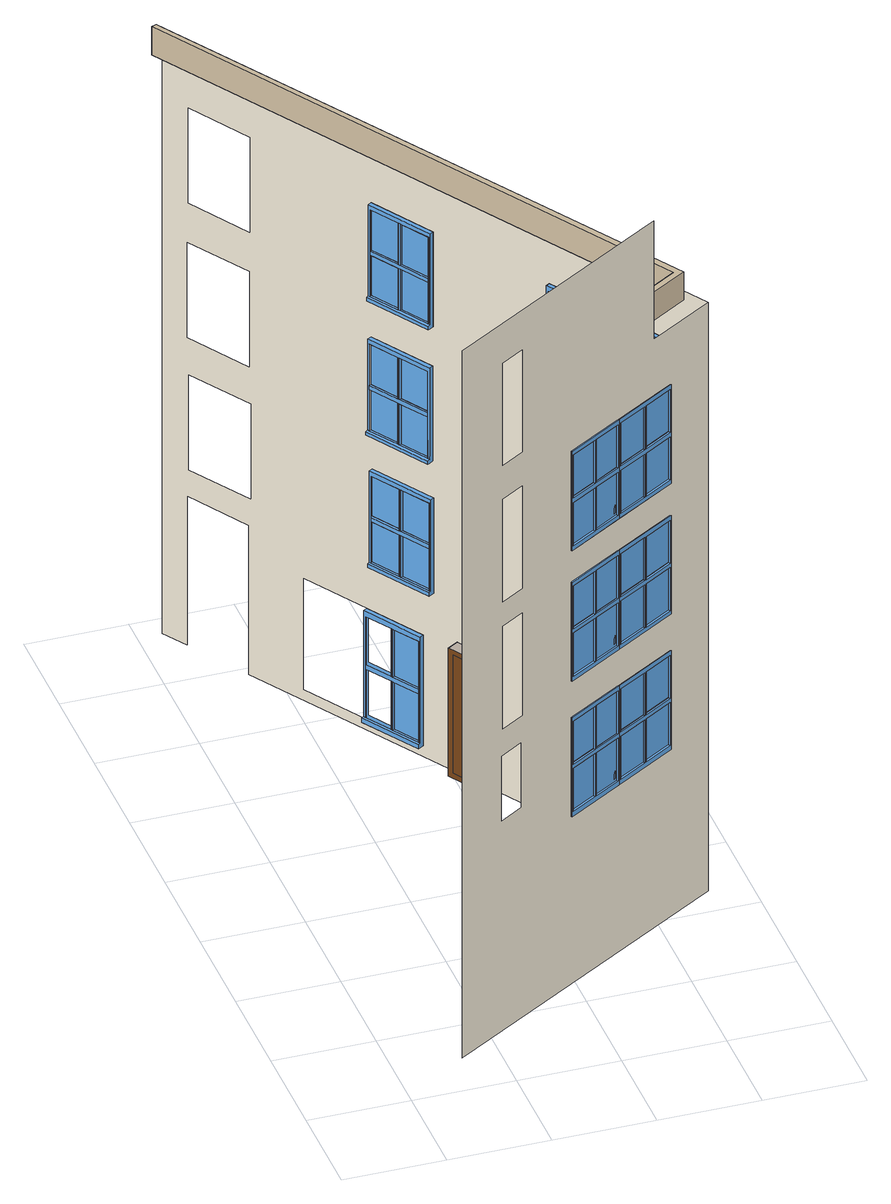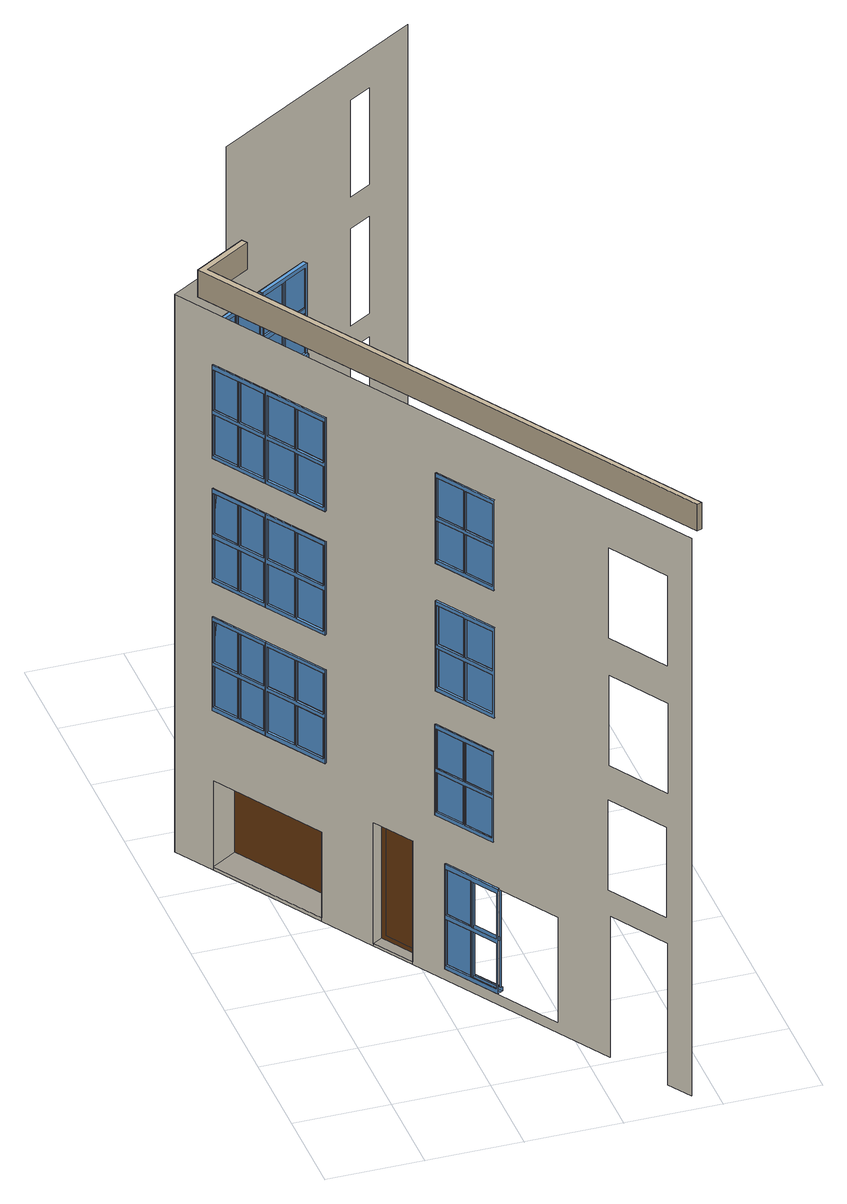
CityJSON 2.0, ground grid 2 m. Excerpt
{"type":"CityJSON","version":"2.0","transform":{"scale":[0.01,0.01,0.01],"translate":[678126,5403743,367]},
"CityObjects":{
"building1":{"type":"Building","attributes":{"measuredHeight":15.46},"children":["building1-1"],"geometry":[{"type":"MultiSurface","lod":"3","boundaries":[[[0,1,2,3,4,5,6]],[[7,8,9,10,11,12,13]],[[14,15,16,17,18,19,20]],[[21,22,23,24]],[[25,26,27,28]],[[27,22,21,28]],[[29,30,31,32]],[[33,34,35,36]],[[35,30,29,36]],[[37,38,39,40]],[[41,42,43,44]],[[43,38,37,44]],[[45,23,22,46]],[[47,27,26,48]],[[49,31,30,50]],[[51,35,34,52]],[[53,39,38,54]],[[55,43,42,56]],[[57,58,26,25]],[[59,60,22,21]],[[28,27,61,62]],[[24,23,63,64]],[[65,66,34,33]],[[67,68,30,29]],[[36,35,69,70]],[[32,31,71,72]],[[73,74,42,41]],[[75,76,38,37]],[[44,43,77,78]],[[40,39,79,80]],[[27,22,60,61]],[[26,27,61,58]],[[22,23,63,60]],[[35,30,68,69]],[[34,35,69,66]],[[30,31,71,68]],[[43,38,76,77]],[[42,43,77,74]],[[38,39,79,76]],[[48,26,58,81]],[[46,22,60,82]],[[52,34,66,83]],[[50,30,68,84]],[[56,42,74,85]],[[54,38,76,86]],[[87,63,23,45]],[[88,61,27,47]],[[89,71,31,49]],[[90,69,35,51]],[[91,79,39,53]],[[92,77,43,55]],[[93,94,2,3]],[[95,96,9,10]],[[97,98,16,17]],[[64,63,60,59]],[[62,61,58,57]],[[72,71,68,67]],[[70,69,66,65]],[[80,79,76,75]],[[78,77,74,73]],[[99,93,3,4]],[[100,95,10,11]],[[101,97,17,18]],[[94,102,103,104,64,24,1,2]],[[96,105,106,107,72,32,8,9]],[[98,108,109,110,80,40,15,16]],[[111,112,62,57]],[[113,114,70,65]],[[115,116,78,73]],[[64,59,117,104]],[[72,67,118,107]],[[80,75,119,110]],[[21,28,62,112,120,121,117,59]],[[29,36,70,114,122,123,118,67]],[[37,44,78,116,124,125,119,75]],[[126,102,103,121,120,127,111,57,25,28,21,24,1,0]],[[128,105,106,123,122,129,113,65,33,36,29,32,8,7]],[[130,108,109,125,124,131,115,73,41,44,37,40,15,14]],[[81,58,61,88]],[[82,60,63,87]],[[83,66,69,90]],[[84,68,71,89]],[[85,74,77,92]],[[86,76,79,91]],[[132,60,59,117]],[[133,58,57,111]],[[134,68,67,118]],[[135,66,65,113]],[[136,76,75,119]],[[137,74,73,115]],[[63,138,104,64]],[[61,139,112,62]],[[71,140,107,72]],[[69,141,114,70]],[[79,142,110,80]],[[77,143,116,78]],[[4,99,144,5]],[[11,100,145,12]],[[18,101,146,19]],[[126,0,6,147]],[[128,7,13,148]],[[130,14,20,149]],[[61,60,132,139]],[[138,132,60,63]],[[133,58,61,139]],[[69,68,134,141]],[[140,134,68,71]],[[135,66,69,141]],[[77,76,136,143]],[[142,136,76,79]],[[137,74,77,143]],[[144,147,6,5],[150,151,152,153],[154,155,156,157],[45,46,82,87],[81,88,47,48]],[[145,148,13,12],[158,159,160,161],[162,163,164,165],[49,50,84,89],[83,90,51,52]],[[146,149,20,19],[166,167,168,169],[170,171,172,173],[53,54,86,91],[85,92,55,56]],[[117,132,138,104]],[[111,133,139,112]],[[118,134,140,107]],[[113,135,141,114]],[[119,136,142,110]],[[115,137,143,116]],[[154,138,132,155]],[[152,139,133,153]],[[162,140,134,163]],[[160,141,135,161]],[[170,142,136,171]],[[168,143,137,169]],[[104,138,174,103]],[[112,139,175,120]],[[107,140,176,106]],[[114,141,177,122]],[[110,142,178,109]],[[116,143,179,124]],[[127,180,133,111]],[[121,181,132,117]],[[129,182,135,113]],[[123,183,134,118]],[[131,184,137,115]],[[125,185,136,119]],[[175,180,133,139]],[[181,175,139,132]],[[174,181,132,138]],[[177,182,135,141]],[[183,177,141,134]],[[176,183,134,140]],[[179,184,137,143]],[[185,179,143,136]],[[178,185,136,142]],[[151,175,139,152]],[[157,174,138,154]],[[159,177,141,160]],[[165,176,140,162]],[[167,179,143,168]],[[173,178,142,170]],[[153,133,180,150]],[[155,132,181,156]],[[161,135,182,158]],[[163,134,183,164]],[[169,137,184,166]],[[171,136,185,172]],[[186,187,188,189,190,191],[192,193,194,195],[196,197,198,199],[200,201,202,203],[204,205,206,207],[208,19,20,209],[6,210,211,5],[212,213,12,13]],[[120,175,180,127]],[[103,174,181,121]],[[181,175,120,121]],[[122,177,182,129]],[[106,176,183,123]],[[183,177,122,123]],[[124,179,184,131]],[[109,178,185,125]],[[185,179,124,125]],[[156,181,174,157]],[[150,180,175,151]],[[164,183,176,165]],[[158,182,177,159]],[[172,185,178,173]],[[166,184,179,167]],[[102,94,93,99]],[[105,96,95,100]],[[108,98,97,101]],[[102,99,144,147,126]],[[105,100,145,148,128]],[[108,101,146,149,130]],[[214,215,216,217]],[[218,219,220,221]],[[222,223,224,225]],[[226,227,228,229]],[[230,231,232,233]],[[234,235,236,237]],[[220,215,214,221]],[[228,223,222,229]],[[236,231,230,237]],[[238,216,215,239]],[[240,220,219,241]],[[242,224,223,243]],[[244,228,227,245]],[[246,232,231,247]],[[248,236,235,249]],[[221,220,250,251]],[[217,216,252,253]],[[229,228,254,255]],[[225,224,256,257]],[[237,236,258,259]],[[233,232,260,261]],[[262,263,219,218]],[[264,265,215,214]],[[266,267,227,226]],[[268,269,223,222]],[[270,271,235,234]],[[272,273,231,230]],[[220,215,265,250]],[[219,220,250,263]],[[215,216,252,265]],[[228,223,269,254]],[[227,228,254,267]],[[223,224,256,269]],[[236,231,273,258]],[[235,236,258,271]],[[231,232,260,273]],[[239,215,265,274]],[[275,250,220,240]],[[276,252,216,238]],[[241,219,263,277]],[[243,223,269,278]],[[279,254,228,244]],[[280,256,224,242]],[[245,227,267,281]],[[247,231,273,282]],[[283,258,236,248]],[[284,260,232,246]],[[249,235,271,285]],[[286,287,288,289]],[[290,291,292,293]],[[294,295,296,297]],[[298,299,300,301]],[[302,303,304,305]],[[306,307,308,309]],[[310,311,312,313]],[[314,315,316,317]],[[318,319,320,321]],[[322,286,289,323]],[[324,325,326,327]],[[328,329,330,331]],[[332,333,334,335]],[[336,337,338,339]],[[287,340,341,342,343,344,345,288]],[[299,292,291,300]],[[292,303,304,291]],[[296,299,300,295]],[[315,308,307,316]],[[308,319,320,307]],[[312,315,316,311]],[[346,347,348,349]],[[350,351,352,353]],[[333,326,325,334]],[[326,337,338,325]],[[330,333,334,329]],[[343,354,355,342]],[[356,357,358,359]],[[360,340,341,361,362,363,356,359,364,365,366,344,345,367]],[[366,365,358,357,362,361,355,354]],[[368,369,370,371]],[[372,304,303,373]],[[374,292,291,375]],[[376,300,299,377]],[[378,296,295,379]],[[380,320,319,381]],[[382,308,307,383]],[[384,316,315,385]],[[386,312,311,387]],[[355,388,389,342]],[[356,390,391,357]],[[392,346,349,393]],[[394,350,353,395]],[[388,396,354,355]],[[397,389,342,343]],[[390,398,359,356]],[[399,391,357,358]],[[400,338,337,401]],[[402,326,325,403]],[[404,334,333,405]],[[406,330,329,407]],[[343,397,396,354]],[[358,399,398,359]],[[408,368,371,409]],[[347,410,297,294,411,412,413,348]],[[351,414,313,310,415,416,417,352]],[[369,418,331,328,419,420,421,370]],[[422,410,297,298,293,302,305,423,424,425,426,412,413,427]],[[305,290,428,423]],[[426,425,428,290,293,298,301,429]],[[411,429,301,294]],[[399,396,388,391]],[[390,398,399,391]],[[389,388,396,397]],[[360,367,430,431]],[[323,322,432,433]],[[321,306,434,435]],[[415,436,317,310]],[[437,438,434,306,309,314,317,436]],[[439,414,313,314,309,318,321,435,440,438,437,416,417,441]],[[339,324,442,443]],[[444,445,442,324,327,332,335,446]],[[419,446,335,328]],[[447,418,331,332,327,336,339,443,448,445,444,420,421,449]],[[301,300,295,294]],[[305,304,291,290]],[[450,389,388,451]],[[452,391,390,453]],[[317,316,311,310]],[[321,320,307,306]],[[454,295,294,411]],[[300,455,429,301]],[[304,456,423,305]],[[457,291,290,428]],[[335,334,329,328]],[[339,338,325,324]],[[458,311,310,415]],[[316,459,436,317]],[[320,460,435,321]],[[461,307,306,434]],[[411,454,455,429]],[[428,457,456,423]],[[462,398,399,463]],[[464,396,397,465]],[[334,466,446,335]],[[338,467,443,339]],[[468,329,328,419]],[[469,325,324,442]],[[415,458,459,436]],[[434,461,460,435]],[[419,468,466,446]],[[442,469,467,443]],[[393,392,470,471]],[[422,427,472,473]],[[457,455,300,291]],[[295,300,455,454]],[[304,456,457,291]],[[432,431,430,433],[474,475,452,453],[450,451,476,477],[478,479,464,465],[462,463,480,481]],[[461,459,316,307]],[[311,316,459,458]],[[320,460,461,307]],[[395,394,482,483]],[[439,441,484,485]],[[469,466,334,325]],[[329,334,466,468]],[[338,467,469,325]],[[409,408,486,487]],[[447,449,488,489]],[[375,291,304,372]],[[379,295,300,376]],[[383,307,320,380]],[[387,311,316,384]],[[359,398,490,364]],[[354,396,491,366]],[[365,492,399,358]],[[344,493,397,343]],[[403,325,338,400]],[[407,329,334,404]],[[494,455,454,495]],[[496,456,457,497]],[[498,459,458,499]],[[500,460,461,501]],[[502,466,468,503]],[[504,467,469,505]],[[492,491,396,399]],[[490,492,399,398]],[[491,493,397,396]],[[470,473,472,471],[373,374,375,372],[379,376,377,378],[506,507,494,495],[496,497,508,509]],[[482,485,484,483],[381,382,383,380],[387,384,385,386],[510,511,498,499],[500,501,512,513]],[[486,489,488,487],[401,402,403,400],[407,404,405,406],[514,515,502,503],[504,505,516,517]],[[465,397,493,478]],[[481,490,398,462]],[[463,399,492,480]],[[479,491,396,464]],[[423,456,518,424]],[[425,519,457,428]],[[429,455,520,426]],[[412,521,454,411]],[[435,460,522,440]],[[438,523,461,434]],[[436,459,524,437]],[[416,525,458,415]],[[443,467,526,448]],[[445,527,469,442]],[[446,466,528,444]],[[420,529,468,419]],[[519,520,455,457]],[[518,519,457,456]],[[520,521,454,455]],[[523,524,459,461]],[[522,523,461,460]],[[524,525,458,459]],[[527,528,466,469]],[[526,527,469,467]],[[528,529,468,466]],[[367,345,288,289,323,433,430]],[[366,491,493,344]],[[364,490,492,365]],[[492,491,366,365]],[[509,518,456,496]],[[507,520,455,494]],[[495,454,521,506]],[[497,457,519,508]],[[513,522,460,500]],[[511,524,459,498]],[[499,458,525,510]],[[501,461,523,512]],[[517,526,467,504]],[[515,528,466,502]],[[503,468,529,514]],[[505,469,527,516]],[[478,493,491,479]],[[480,492,490,481]],[[251,250,263,262]],[[253,252,265,264]],[[255,254,267,266]],[[257,256,269,268]],[[259,258,271,270]],[[261,260,273,272]],[[427,413,348,349,393,471,472]],[[426,520,521,412]],[[424,518,519,425]],[[519,520,426,425]],[[530,531,94,93]],[[532,533,96,95]],[[534,535,98,97]],[[437,524,525,416]],[[440,522,523,438]],[[523,524,437,438]],[[441,417,352,353,395,483,484]],[[536,530,93,99]],[[537,532,95,100]],[[538,534,97,101]],[[444,528,529,420]],[[448,526,527,445]],[[527,528,444,445]],[[449,421,370,371,409,487,488]],[[531,539,540,541,253,217,102,94]],[[533,542,543,544,257,225,105,96]],[[535,545,546,547,261,233,108,98]],[[274,265,252,276]],[[277,263,250,275]],[[278,269,256,280]],[[281,267,254,279]],[[282,273,260,284]],[[285,271,258,283]],[[548,539,540,549,550,551,552,262,218,221,214,217,102,126]],[[553,542,543,554,555,556,557,266,226,229,222,225,105,128]],[[558,545,546,559,560,561,562,270,234,237,230,233,108,130]],[[214,221,251,563,550,549,564,264]],[[222,229,255,565,555,554,566,268]],[[230,237,259,567,560,559,568,272]],[[552,563,251,262]],[[557,565,255,266]],[[562,567,259,270]],[[253,264,564,541]],[[257,268,566,544]],[[261,272,568,547]],[[569,263,262,552]],[[570,265,264,564]],[[252,571,541,253]],[[250,572,563,251]],[[573,267,266,557]],[[574,269,268,566]],[[256,575,544,257]],[[254,576,565,255]],[[577,271,270,562]],[[578,273,272,568]],[[260,579,547,261]],[[258,580,567,259]],[[99,536,211,144]],[[548,126,147,210]],[[100,537,213,145]],[[553,128,148,212]],[[101,538,208,146]],[[558,130,149,209]],[[571,570,265,252]],[[250,265,570,572]],[[569,263,250,572]],[[575,574,269,256]],[[254,269,574,576]],[[573,267,254,576]],[[579,578,273,260]],[[258,273,578,580]],[[577,271,258,580]],[[211,210,147,144],[581,582,583,584],[585,586,587,588],[238,239,274,276],[277,275,240,241]],[[213,212,148,145],[589,590,591,592],[593,594,595,596],[242,243,278,280],[281,279,244,245]],[[208,209,149,146],[597,598,599,600],[601,602,603,604],[246,247,282,284],[285,283,248,249]],[[564,570,571,541]],[[552,569,572,563]],[[566,574,575,544]],[[557,573,576,565]],[[568,578,579,547]],[[562,577,580,567]],[[508,519,518,509]],[[506,521,520,507]],[[512,523,522,513]],[[510,525,524,511]],[[585,571,570,586]],[[583,572,569,584]],[[593,575,574,594]],[[591,576,573,592]],[[601,579,578,602]],[[599,580,577,600]],[[516,527,526,517]],[[514,529,528,515]],[[605,606,607,608]],[[609,610,605,608],[611,612,613,614]],[[612,611,614,613]],[[615,616,617,618,607,606,619,620,621,622,623,624,625,188,187,626,627,628,629,630],[631,632,633,634],[635,636,637,638],[639,640,641,642],[484,485,482,483],[470,471,472,473],[489,486,487,488],[430,643,644,433],[645,646,647,648],[649,650,651,652],[653,654,655,656]],[[607,618,609,608]],[[605,610,617,606]],[[619,606,617,616]],[[618,617,610,609]],[[563,572,657,550]],[[541,571,658,540]],[[551,659,569,552]],[[549,660,570,564]],[[565,576,661,555]],[[544,575,662,543]],[[556,663,573,557]],[[554,664,574,566]],[[567,580,665,560]],[[547,579,666,546]],[[561,667,577,562]],[[559,668,578,568]],[[660,657,572,570]],[[657,659,569,572]],[[658,660,570,571]],[[664,661,576,574]],[[661,663,573,576]],[[662,664,574,575]],[[668,665,580,578]],[[665,667,577,580]],[[666,668,578,579]],[[584,569,659,581]],[[586,570,660,587]],[[592,573,663,589]],[[594,574,664,595]],[[600,577,667,597]],[[602,578,668,603]],[[582,657,572,583]],[[588,658,571,585]],[[590,661,576,591]],[[596,662,575,593]],[[598,665,580,599]],[[604,666,579,601]],[[669,630,629,670]],[[671,672,669,670]],[[673,674,675,676]],[[677,678,679,680]],[[681,682,683,684]],[[660,657,550,549]],[[540,658,660,549]],[[550,657,659,551]],[[664,661,555,554]],[[543,662,664,554]],[[555,661,663,556]],[[668,665,560,559]],[[546,666,668,559]],[[560,665,667,561]],[[587,660,658,588]],[[581,659,657,582]],[[595,664,662,596]],[[589,663,661,590]],[[603,668,666,604]],[[597,667,665,598]],[[539,536,530,531]],[[542,537,532,533]],[[545,538,534,535]],[[685,686,687,688]],[[689,690,685,688]],[[687,686,691,692]],[[693,694,695,696]],[[697,698,693,696]],[[695,694,699,700]],[[701,702,703,704]],[[705,706,701,704]],[[703,702,707,708]],[[674,673,709,631,632]],[[678,677,710,635,636]],[[682,681,711,640,641]],[[536,539,548,210,211]],[[537,542,553,212,213]],[[538,545,558,209,208]],[[712,685,690,713]],[[714,691,686,715]],[[716,693,698,717]],[[718,699,694,719]],[[720,701,706,721]],[[722,707,702,723]],[[724,725,686,687]],[[726,727,690,689]],[[692,691,728,729]],[[688,685,730,731]],[[732,733,694,695]],[[734,735,698,697]],[[700,699,736,737]],[[696,693,738,739]],[[740,741,702,703]],[[742,743,706,705]],[[708,707,744,745]],[[704,701,746,747]],[[685,686,725,730]],[[686,691,728,725]],[[690,685,730,727]],[[693,694,733,738]],[[694,699,736,733]],[[698,693,738,735]],[[701,702,741,746]],[[702,707,744,741]],[[706,701,746,743]],[[629,628,671,670]],[[669,672,627,630]],[[675,676,748,749]],[[679,680,750,751]],[[683,684,752,753]],[[754,728,691,714]],[[715,686,725,755]],[[713,690,727,756]],[[757,730,685,712]],[[758,736,699,718]],[[719,694,733,759]],[[717,698,735,760]],[[761,738,693,716]],[[762,744,707,722]],[[723,702,741,763]],[[721,706,743,764]],[[765,746,701,720]],[[674,675,749,766]],[[678,679,751,767]],[[682,683,753,768]],[[676,673,689,726,769,770,771,748]],[[680,677,697,734,772,773,774,750]],[[684,681,705,742,775,776,777,752]],[[778,779,780,724,687,688,731,781]],[[782,783,784,732,695,696,739,785]],[[786,787,788,740,703,704,747,789]],[[709,673,689,688,687,692,729,790,791,779,778,770,771,792]],[[710,677,697,696,695,700,737,793,794,783,782,773,774,795]],[[711,681,705,704,703,708,745,796,797,787,786,776,777,798]],[[769,781,731,726]],[[729,724,780,790]],[[772,785,739,734]],[[737,732,784,793]],[[775,789,747,742]],[[745,740,788,796]],[[731,730,727,726]],[[729,728,725,724]],[[739,738,735,734]],[[737,736,733,732]],[[747,746,743,742]],[[745,744,741,740]],[[799,727,726,769]],[[800,725,724,780]],[[801,735,734,772]],[[802,733,732,784]],[[803,743,742,775]],[[804,741,740,788]],[[728,805,790,729]],[[730,806,781,731]],[[736,807,793,737]],[[738,808,785,739]],[[744,809,796,745]],[[746,810,789,747]],[[780,800,805,790]],[[769,799,806,781]],[[784,802,807,793]],[[772,801,808,785]],[[788,804,809,796]],[[775,803,810,789]],[[727,730,806,799]],[[800,806,730,725]],[[728,805,800,725]],[[735,738,808,801]],[[802,808,738,733]],[[736,807,802,733]],[[743,746,810,803]],[[804,810,746,741]],[[744,809,804,741]],[[709,792,811,631]],[[710,795,812,635]],[[711,798,813,640]],[[766,674,632,814]],[[767,678,636,815]],[[768,682,641,816]],[[756,727,730,757]],[[755,725,728,754]],[[760,735,738,761]],[[759,733,736,758]],[[764,743,746,765]],[[763,741,744,762]],[[817,806,799,818]],[[819,805,800,820]],[[821,808,801,822]],[[823,807,802,824]],[[825,810,803,826]],[[827,809,804,828]],[[632,631,811,814],[714,715,755,754],[756,757,712,713],[829,830,817,818],[819,820,831,832]],[[636,635,812,815],[718,719,759,758],[760,761,716,717],[833,834,821,822],[823,824,835,836]],[[641,640,813,816],[722,723,763,762],[764,765,720,721],[837,838,825,826],[827,828,839,840]],[[779,841,800,780]],[[770,842,799,769]],[[783,843,802,784]],[[773,844,801,772]],[[787,845,804,788]],[[776,846,803,775]],[[790,805,847,791]],[[781,806,848,778]],[[793,807,849,794]],[[785,808,850,782]],[[796,809,851,797]],[[789,810,852,786]],[[841,848,806,800]],[[847,841,800,805]],[[848,842,799,806]],[[843,850,808,802]],[[849,843,802,807]],[[850,844,801,808]],[[845,852,810,804]],[[851,845,804,809]],[[852,846,803,810]],[[830,848,806,817]],[[820,800,841,831]],[[818,799,842,829]],[[832,847,805,819]],[[834,850,808,821]],[[824,802,843,835]],[[822,801,844,833]],[[836,849,807,823]],[[838,852,810,825]],[[828,804,845,839]],[[826,803,846,837]],[[840,851,809,827]],[[771,748,749,766]],[[774,750,751,767]],[[777,752,753,768]],[[778,848,842,770]],[[791,847,841,779]],[[841,848,778,779]],[[782,850,844,773]],[[794,849,843,783]],[[843,850,782,783]],[[786,852,846,776]],[[797,851,845,787]],[[845,852,786,787]],[[853,854,855,856]],[[857,858,859,860]],[[859,854,853,860]],[[861,862,863,864]],[[865,866,867,868]],[[867,862,861,868]],[[869,870,871,872]],[[873,874,875,876]],[[875,870,869,876]],[[771,766,814,811,792]],[[774,767,815,812,795]],[[777,768,816,813,798]],[[829,842,848,830]],[[831,841,847,832]],[[833,844,850,834]],[[835,843,849,836]],[[837,846,852,838]],[[839,845,851,840]],[[615,630,627,626]],[[877,859,858,878]],[[879,855,854,880]],[[881,867,866,882]],[[883,863,862,884]],[[885,875,874,886]],[[887,871,870,888]],[[856,855,889,890]],[[860,859,891,892]],[[864,863,893,894]],[[868,867,895,896]],[[872,871,897,898]],[[876,875,899,900]],[[901,902,858,857]],[[903,904,854,853]],[[905,906,866,865]],[[907,908,862,861]],[[909,910,874,873]],[[911,912,870,869]],[[628,627,672,671]],[[749,748,913,914]],[[751,750,915,916]],[[753,752,917,918]],[[854,855,889,904]],[[859,854,904,891]],[[858,859,891,902]],[[862,863,893,908]],[[867,862,908,895]],[[866,867,895,906]],[[870,871,897,912]],[[875,870,912,899]],[[874,875,899,910]],[[766,749,914,919]],[[767,751,916,920]],[[768,753,918,921]],[[880,854,904,922]],[[878,858,902,923]],[[884,862,908,924]],[[882,866,906,925]],[[888,870,912,926]],[[886,874,910,927]],[[928,889,855,879]],[[929,891,859,877]],[[930,893,863,883]],[[931,895,867,881]],[[932,897,871,887]],[[933,899,875,885]],[[748,771,857,901,934,935,936,913]],[[750,774,865,905,937,938,939,915]],[[752,777,873,909,940,941,942,917]],[[792,771,857,860,853,856,890,943,944,945,946,935,936,947]],[[795,774,865,868,861,864,894,948,949,950,951,938,939,952]],[[798,777,873,876,869,872,898,953,954,955,956,941,942,957]],[[934,958,892,901]],[[890,903,959,943]],[[946,945,959,903,853,860,892,958]],[[937,960,896,905]],[[894,907,961,948]],[[951,950,961,907,861,868,896,960]],[[940,962,900,909]],[[898,911,963,953]],[[956,955,963,911,869,876,900,962]],[[892,891,902,901]],[[890,889,904,903]],[[896,895,906,905]],[[894,893,908,907]],[[900,899,910,909]],[[898,897,912,911]],[[964,902,901,934]],[[965,904,903,959]],[[966,906,905,937]],[[967,908,907,961]],[[968,910,909,940]],[[969,912,911,963]],[[891,970,958,892]],[[889,971,943,890]],[[895,972,960,896]],[[893,973,948,894]],[[899,974,962,900]],[[897,975,953,898]],[[934,964,970,958]],[[959,965,971,943]],[[937,966,972,960]],[[961,967,973,948]],[[940,968,974,962]],[[963,969,975,953]],[[965,970,891,904]],[[902,891,970,964]],[[889,971,965,904]],[[792,947,634,811]],[[919,766,814,633]],[[967,972,895,908]],[[906,895,972,966]],[[893,973,967,908]],[[795,952,638,812]],[[920,767,815,637]],[[969,974,899,912]],[[910,899,974,968]],[[897,975,969,912]],[[798,957,639,813]],[[921,768,816,642]],[[923,902,891,929]],[[922,904,889,928]],[[925,906,895,931]],[[924,908,893,930]],[[927,910,899,933]],[[926,912,897,932]],[[976,971,965,977]],[[978,970,964,979]],[[980,973,967,981]],[[982,972,966,983]],[[984,975,969,985]],[[986,974,968,987]],[[814,811,634,633],[879,880,922,928],[923,929,877,878],[988,989,978,979],[976,977,990,991]],[[815,812,638,637],[883,884,924,930],[925,931,881,882],[992,993,982,983],[980,981,994,995]],[[816,813,639,642],[887,888,926,932],[927,933,885,886],[996,997,986,987],[984,985,998,999]],[[943,971,1000,944]],[[958,970,1001,946]],[[948,973,1002,949]],[[960,972,1003,951]],[[953,975,1004,954]],[[962,974,1005,956]],[[945,1006,965,959]],[[935,1007,964,934]],[[950,1008,967,961]],[[938,1009,966,937]],[[955,1010,969,963]],[[941,1011,968,940]],[[1006,1001,970,965]],[[1000,1006,965,971]],[[1001,1007,964,970]],[[1008,1003,972,967]],[[1002,1008,967,973]],[[1003,1009,966,972]],[[1010,1005,974,969]],[[1004,1010,969,975]],[[1005,1011,968,974]],[[979,964,1007,988]],[[977,965,1006,990]],[[983,966,1009,992]],[[981,967,1008,994]],[[987,968,1011,996]],[[985,969,1010,998]],[[991,1000,971,976]],[[989,1001,970,978]],[[995,1002,973,980]],[[993,1003,972,982]],[[999,1004,975,984]],[[997,1005,974,986]],[[947,936,913,914,919,633,634]],[[952,939,915,916,920,637,638]],[[957,942,917,918,921,642,639]],[[946,1001,1007,935]],[[944,1000,1006,945]],[[1006,1001,946,945]],[[951,1003,1009,938]],[[949,1002,1008,950]],[[1008,1003,951,950]],[[956,1005,1011,941]],[[954,1004,1010,955]],[[1010,1005,956,955]],[[988,1007,1001,989]],[[990,1006,1000,991]],[[992,1009,1003,993]],[[994,1008,1002,995]],[[996,1011,1005,997]],[[998,1010,1004,999]]],"semantics":{"surfaces":[{"type":"Window","frameMaterialClass":"Plastic","frameMaterialUncertainty":"0.3","paneMaterialClass":"Glass"},{"type":"WallSurface","klumMaterialClass":"Plaster","klumMaterialIndex":"I101","materialUncertainty":"0.3"},{"type":"Door","frameMaterialClass":"Plastic","frameMaterialUncertainty":"0.3","paneMaterialClass":"Glass","_cityeditor_layer":"Unclassified.LoD3"},{"type":"OuterCeilingSurface"},{"type":"OuterFloorSurface","klumMaterialClass":"Concrete","klumMaterialIndex":"E304","materialUncertainty":"0.3"},{"type":"Door","materialUncertainty":"0.3","materialClass":"Metal","materialName":"Aluminium","_cityeditor_layer":"Unclassified.LoD3"}],"values":[0,0,0,0,0,0,0,0,0,0,0,0,0,0,0,0,0,0,0,0,0,0,0,0,0,0,0,0,0,0,0,0,0,0,0,0,0,0,0,0,0,0,0,0,0,0,0,0,0,0,0,0,0,0,0,0,0,0,0,0,0,0,0,0,0,0,0,0,0,0,0,0,0,0,0,0,0,0,0,0,0,0,0,0,0,0,0,0,0,0,0,0,0,0,0,0,0,0,0,0,0,0,0,0,0,0,0,0,0,0,0,0,0,0,0,0,0,0,0,0,0,0,0,0,0,0,0,0,0,0,0,0,0,0,0,0,0,0,0,0,0,0,0,0,0,0,0,0,0,0,0,0,0,0,0,0,0,0,0,1,0,0,0,0,0,0,0,0,0,0,0,0,0,0,0,0,0,0,0,0,0,0,0,0,0,0,0,0,0,0,0,0,0,0,0,0,0,0,0,0,0,0,0,0,0,0,0,0,0,0,0,0,0,0,0,0,0,0,0,0,0,0,0,0,0,0,0,0,0,0,0,0,0,0,0,0,0,0,0,0,0,0,0,0,0,0,0,0,0,0,0,0,0,0,0,0,0,0,0,0,0,0,0,0,0,0,0,0,0,0,0,0,0,0,0,0,0,0,0,0,0,0,0,0,0,0,0,0,0,0,0,0,0,0,0,0,0,0,0,0,0,0,0,0,0,0,0,0,0,0,0,0,0,0,0,0,0,0,0,0,0,0,0,0,0,0,0,0,0,0,0,0,0,0,0,0,0,0,0,0,0,0,0,0,0,0,0,0,0,0,0,0,0,0,0,0,0,0,0,0,0,0,0,0,0,0,0,0,0,0,0,0,0,0,0,0,0,0,0,0,0,0,0,0,0,0,0,0,0,0,0,0,0,0,0,0,0,0,0,0,0,0,0,0,0,0,0,0,0,0,0,0,0,0,0,0,0,0,0,0,0,0,0,0,0,0,0,0,0,0,0,0,0,0,0,0,0,0,0,0,0,0,0,0,0,0,0,0,0,0,0,0,0,0,0,0,0,0,0,0,0,0,0,0,0,0,0,0,0,0,0,0,0,0,0,0,0,0,0,0,0,0,0,0,0,0,0,0,0,0,0,0,0,0,0,0,0,0,0,0,0,0,0,0,0,1,2,2,1,3,4,1,1,0,0,0,0,0,0,0,0,0,0,0,0,0,0,0,0,0,0,0,0,0,0,0,0,0,0,0,0,0,0,0,0,0,1,5,0,0,0,0,0,0,0,0,0,0,0,0,0,0,0,0,0,0,0,0,0,0,0,0,0,0,0,0,0,0,0,0,0,0,0,0,0,0,0,0,0,0,0,0,0,0,0,0,0,0,0,0,0,0,0,0,0,0,0,0,0,0,0,3,4,0,0,0,0,0,0,0,0,0,0,0,0,0,0,0,0,0,0,0,0,0,0,0,0,0,0,0,0,0,0,0,0,0,0,0,0,0,0,0,0,0,0,0,0,0,0,0,0,0,0,0,0,0,0,0,0,0,0,0,0,0,0,0,0,0,0,0,0,0,0,0,0,0,0,0,0,0,0,0,0,0,0,0,0,0,0,0,0,0,0,0,0,0,0,0,0,0,0,0,0,0,0,0,0,0,0,0,0,0,0,0,0,0,0,0,0,0,0,0,0,0,0,0,0,0,0,0,0,0,0,0,0,0,0,0,0,0,0,0,0,0,0,0,0,0,0,0,0,0,0,1,0,0,0,0,0,0,0,0,0,0,0,0,0,0,0,0,0,0,1,0,0,0,0,0,0,0,0,0,0,0,0,0,0,0,0,0,0,0,0,0,0,0,0,0,0,0,0,0,0,0,0,0,0,0,0,0,0,0,0,0,0,0,0,0,0,0,0,0,0,0,0,0,0,0,0,0,0,0,0,0,0,0,0,0,0,0,0,0,0,0,0,0,0,0,0,0,0,0,0,0,0,0,0,0,0,0,0,0,0,0,0,0,0,0,0,0,0,0,0,0,0,0,0,0,0,0,0,0,0,0,0,0,0,0,0,0,0,0,0,0,0,0,0,0,0,0,0,0,0,0,0,0,0,0,0,0,0,0,0,0,0,0,0,0,0,0]}}]},
"building1-1":{"type":"BuildingInstallation","attributes":{"materialUncertainty":"1","relationToConstruction":"outside"},"parents":["building1"],"geometry":[{"type":"MultiSurface","lod":"3","boundaries":[[[1012,1013,1014,1015]],[[1016,1017,1013,1012,1018,1019]],[[1013,1017,1020,1014]],[[1019,1018,1021,1022]],[[1018,1012,1015,1021]],[[1016,1019,1022,1023]],[[1020,1023,1022,1021,1015,1014]],[[1017,1016,1023,1020]]]}]}
},
"vertices":[
[389,270,877],[389,270,670],[387,274,669],[387,274,661],[389,270,661],[394,262,661],[394,262,877],[389,270,581],[389,270,375],[387,274,373],[387,274,365],[389,270,365],[394,262,365],[394,262,581],[389,270,1163],[389,270,956],[387,274,955],[387,274,947],[389,270,947],[394,262,947],[394,262,1163],[392,271,765],[394,268,765],[394,268,670],[392,271,670],[392,271,868],[394,268,868],[394,268,774],[392,271,774],[392,271,469],[394,268,469],[394,268,375],[392,271,375],[392,271,572],[394,268,572],[394,268,478],[392,271,478],[392,271,1050],[394,268,1050],[394,268,956],[392,271,956],[392,271,1154],[394,268,1154],[394,268,1060],[392,271,1060],[397,264,670],[397,264,765],[397,264,774],[397,264,868],[397,264,375],[397,264,469],[397,264,478],[397,264,572],[397,264,956],[397,264,1050],[397,264,1060],[397,264,1154],[444,303,868],[447,300,868],[444,303,765],[447,300,765],[447,300,774],[444,303,774],[447,300,670],[444,303,670],[444,303,572],[447,300,572],[444,303,469],[447,300,469],[447,300,478],[444,303,478],[447,300,375],[444,303,375],[444,303,1154],[447,300,1154],[444,303,1050],[447,300,1050],[447,300,1060],[444,303,1060],[447,300,956],[444,303,956],[449,296,868],[449,296,765],[449,296,572],[449,296,469],[449,296,1154],[449,296,1050],[449,296,670],[449,296,774],[449,296,375],[449,296,478],[449,296,956],[449,296,1060],[500,343,661],[500,343,669],[500,343,365],[500,343,373],[500,343,947],[500,343,955],[502,339,661],[502,339,365],[502,339,947],[502,339,670],[499,337,670],[447,305,670],[502,339,375],[499,337,375],[447,305,375],[502,339,956],[499,337,956],[447,305,956],[447,305,868],[447,305,774],[447,305,572],[447,305,478],[447,305,1154],[447,305,1060],[447,305,765],[447,305,469],[447,305,1050],[499,337,774],[499,337,765],[499,337,478],[499,337,469],[499,337,1060],[499,337,1050],[502,339,877],[499,337,868],[502,339,581],[499,337,572],[502,339,1163],[499,337,1154],[450,301,765],[450,301,868],[450,301,469],[450,301,572],[450,301,1050],[450,301,1154],[450,301,670],[450,301,774],[450,301,375],[450,301,478],[450,301,956],[450,301,1060],[507,332,661],[507,332,365],[507,332,947],[507,332,877],[507,332,581],[507,332,1163],[504,330,868],[504,330,774],[452,298,774],[452,298,868],[452,298,670],[452,298,765],[504,330,765],[504,330,670],[504,330,572],[504,330,478],[452,298,478],[452,298,572],[452,298,375],[452,298,469],[504,330,469],[504,330,375],[504,330,1154],[504,330,1060],[452,298,1060],[452,298,1154],[452,298,956],[452,298,1050],[504,330,1050],[504,330,956],[502,333,670],[502,333,774],[502,333,375],[502,333,478],[502,333,956],[502,333,1060],[502,333,868],[502,333,765],[502,333,572],[502,333,469],[502,333,1154],[502,333,1050],[130,100,1],[720,463,1],[720,463,1288],[589,382,1288],[589,382,1547],[130,100,1547],[274,188,1460],[274,188,1237],[227,159,1237],[227,159,1460],[227,159,1163],[274,188,1163],[274,188,939],[227,159,939],[227,159,661],[227,159,885],[274,188,885],[274,188,661],[225,158,461],[225,158,602],[271,187,602],[271,187,461],[632,409,947],[632,409,1163],[632,409,877],[632,409,661],[632,409,581],[632,409,365],[506,341,765],[508,337,765],[508,337,670],[506,341,670],[506,341,868],[508,337,868],[508,337,774],[506,341,774],[506,341,469],[508,337,469],[508,337,375],[506,341,375],[506,341,572],[508,337,572],[508,337,478],[506,341,478],[506,341,1050],[508,337,1050],[508,337,956],[506,341,956],[506,341,1154],[508,337,1154],[508,337,1060],[506,341,1060],[510,334,670],[510,334,765],[510,334,774],[510,334,868],[510,334,375],[510,334,469],[510,334,478],[510,334,572],[510,334,956],[510,334,1050],[510,334,1060],[510,334,1154],[566,373,774],[564,377,774],[566,373,670],[564,377,670],[566,373,478],[564,377,478],[566,373,375],[564,377,375],[566,373,1060],[564,377,1060],[566,373,956],[564,377,956],[564,377,868],[566,373,868],[564,377,765],[566,373,765],[564,377,572],[566,373,572],[564,377,469],[566,373,469],[564,377,1154],[566,373,1154],[564,377,1050],[566,373,1050],[568,369,765],[568,369,774],[568,369,670],[568,369,868],[568,369,469],[568,369,478],[568,369,375],[568,369,572],[568,369,1050],[568,369,1060],[568,369,956],[568,369,1154],[288,1138,25],[288,1138,34],[358,1025,34],[358,1025,25],[334,1072,765],[338,1074,765],[303,1131,765],[299,1129,765],[334,1072,666],[338,1074,666],[303,1131,666],[299,1129,666],[299,1129,756],[303,1131,756],[338,1074,756],[334,1072,756],[299,1129,856],[303,1131,856],[338,1074,856],[334,1072,856],[335,1071,1059],[339,1073,1059],[304,1130,1059],[300,1128,1059],[335,1071,960],[339,1073,960],[304,1130,960],[300,1128,960],[300,1128,1051],[304,1130,1051],[339,1073,1051],[335,1071,1051],[300,1128,1150],[304,1130,1150],[339,1073,1150],[335,1071,1150],[292,1140,25],[362,1027,25],[336,1069,478],[340,1072,478],[305,1129,478],[301,1126,478],[336,1069,378],[340,1072,378],[305,1129,378],[301,1126,378],[301,1126,469],[305,1129,469],[340,1072,469],[336,1069,469],[301,1126,569],[305,1129,569],[340,1072,569],[336,1069,569],[292,1140,35],[294,1137,35],[326,1085,35],[328,1082,35],[360,1030,35],[362,1027,35],[293,1130,657],[293,1130,664],[369,1006,664],[369,1006,657],[294,1129,951],[294,1129,958],[370,1005,958],[370,1005,951],[328,1082,141],[326,1085,141],[326,1085,256],[326,1085,151],[328,1082,151],[328,1082,256],[292,1140,267],[294,1137,141],[294,1137,151],[294,1137,256],[360,1030,256],[360,1030,151],[360,1030,141],[362,1027,267],[295,1127,369],[295,1127,377],[371,1004,377],[371,1004,369],[342,1076,856],[307,1133,856],[307,1133,765],[342,1076,765],[342,1076,756],[307,1133,756],[307,1133,666],[342,1076,666],[342,1076,1150],[307,1133,1150],[307,1133,1059],[342,1076,1059],[342,1076,1051],[307,1133,1051],[307,1133,960],[342,1076,960],[330,1088,141],[330,1088,35],[330,1088,256],[330,1088,151],[297,1132,657],[373,1008,657],[298,1131,951],[374,1008,951],[332,1085,141],[332,1085,35],[332,1085,256],[332,1085,151],[343,1074,569],[308,1131,569],[308,1131,478],[343,1074,478],[343,1074,469],[308,1131,469],[308,1131,378],[343,1074,378],[299,1129,369],[375,1006,369],[297,1132,666],[336,1069,666],[371,1012,666],[373,1008,666],[298,1131,960],[337,1068,960],[372,1011,960],[374,1008,960],[299,1129,378],[338,1066,378],[373,1009,378],[375,1006,378],[297,1132,865],[336,1069,856],[371,1012,856],[371,1012,765],[371,1012,756],[373,1008,865],[336,1069,765],[336,1069,756],[369,1032,267],[300,1145,267],[300,1145,25],[369,1032,25],[337,1068,1059],[337,1068,1150],[337,1068,1051],[372,1011,1051],[372,1011,1059],[298,1131,1159],[372,1011,1150],[374,1008,1159],[338,1066,478],[338,1066,569],[373,1009,469],[373,1009,478],[338,1066,469],[299,1129,578],[373,1009,569],[375,1006,578],[334,1090,35],[334,1090,141],[334,1090,151],[334,1090,256],[340,1071,666],[340,1071,756],[340,1071,856],[340,1071,765],[341,1070,960],[341,1070,1051],[341,1070,1150],[341,1070,1059],[335,1087,256],[335,1087,151],[335,1087,141],[335,1087,35],[342,1068,469],[342,1068,569],[342,1068,378],[342,1068,478],[305,1137,657],[381,1013,657],[381,1013,865],[305,1137,865],[302,1142,256],[302,1142,151],[302,1142,141],[302,1142,35],[368,1035,35],[368,1035,141],[368,1035,151],[368,1035,256],[305,1136,951],[381,1012,951],[381,1012,1159],[305,1136,1159],[306,1134,369],[382,1011,369],[382,1011,578],[306,1134,578],[364,1033,256],[364,1033,141],[364,1033,151],[364,1033,35],[344,1073,756],[344,1073,666],[344,1073,856],[344,1073,765],[344,1072,1051],[344,1072,960],[344,1072,1150],[344,1072,1059],[345,1071,469],[345,1071,378],[345,1071,569],[345,1071,478],[379,1016,666],[379,1016,756],[379,1016,765],[379,1016,856],[379,1016,960],[379,1016,1051],[379,1016,1059],[379,1016,1150],[380,1014,378],[380,1014,469],[380,1014,478],[380,1014,569],[375,1014,856],[375,1014,765],[375,1014,756],[375,1014,666],[376,1013,1150],[376,1013,1059],[376,1013,1051],[376,1013,960],[377,1012,569],[377,1012,478],[377,1012,469],[377,1012,378],[626,420,661],[626,420,669],[626,420,365],[626,420,373],[626,420,947],[626,420,955],[628,416,661],[628,416,365],[628,416,947],[628,416,670],[625,414,670],[567,379,670],[628,416,375],[625,414,375],[567,379,375],[628,416,956],[625,414,956],[567,379,956],[628,416,877],[625,414,765],[625,414,774],[625,414,868],[567,379,868],[628,416,581],[625,414,469],[625,414,478],[625,414,572],[567,379,572],[628,416,1163],[625,414,1050],[625,414,1060],[625,414,1154],[567,379,1154],[567,379,774],[567,379,765],[567,379,478],[567,379,469],[567,379,1060],[567,379,1050],[569,375,868],[569,375,765],[569,375,670],[569,375,774],[569,375,572],[569,375,469],[569,375,375],[569,375,478],[569,375,1154],[569,375,1050],[569,375,956],[569,375,1060],[629,407,868],[629,407,774],[571,371,774],[571,371,868],[571,371,670],[571,371,765],[629,407,765],[629,407,670],[629,407,572],[629,407,478],[571,371,478],[571,371,572],[571,371,375],[571,371,469],[629,407,469],[629,407,375],[629,407,1154],[629,407,1060],[571,371,1060],[571,371,1154],[571,371,956],[571,371,1050],[629,407,1050],[629,407,956],[390,952,6],[411,965,6],[411,965,286],[390,952,286],[441,869,286],[441,869,6],[435,879,17],[435,879,275],[396,943,275],[396,943,17],[529,773,1],[462,882,1],[462,882,6],[462,882,286],[411,965,1],[154,1381,1],[154,1381,327],[79,1504,327],[79,1504,1],[48,1554,1],[48,1554,1288],[670,544,1],[670,544,9],[670,544,208],[529,773,208],[529,773,9],[524,780,584],[524,780,368],[671,541,368],[671,541,584],[524,780,880],[524,780,664],[671,541,664],[671,541,880],[671,541,1166],[524,780,1166],[524,780,950],[671,541,950],[222,1271,267],[222,1271,25],[81,1501,594],[81,1501,386],[157,1378,386],[157,1378,594],[155,1380,674],[155,1380,882],[79,1504,882],[79,1504,674],[156,1379,968],[156,1379,1176],[80,1503,1176],[80,1503,968],[627,411,774],[627,411,670],[627,411,868],[627,411,765],[627,411,478],[627,411,375],[627,411,572],[627,411,469],[627,411,1060],[627,411,956],[627,411,1154],[627,411,1050],[474,740,9],[474,740,208],[615,510,208],[615,510,9],[517,775,378],[517,775,368],[513,773,368],[513,773,376],[517,775,673],[517,775,664],[513,773,664],[513,773,672],[517,775,959],[517,775,950],[513,773,950],[513,773,958],[523,774,472],[523,774,481],[519,772,481],[519,772,472],[519,772,378],[523,774,378],[523,774,575],[519,772,575],[523,774,767],[523,774,777],[519,772,777],[519,772,767],[519,772,673],[523,774,673],[523,774,871],[519,772,871],[523,774,1053],[523,774,1062],[519,772,1062],[519,772,1053],[519,772,959],[523,774,959],[523,774,1156],[519,772,1156],[517,775,584],[517,775,880],[517,775,1166],[527,777,472],[527,777,378],[527,777,575],[527,777,481],[527,777,767],[527,777,673],[527,777,871],[527,777,777],[527,777,1053],[527,777,959],[527,777,1156],[527,777,1062],[555,714,481],[558,716,481],[555,714,378],[558,716,378],[558,716,575],[555,714,575],[558,716,472],[555,714,472],[555,714,777],[558,716,777],[555,714,673],[558,716,673],[558,716,871],[555,714,871],[558,716,767],[555,714,767],[555,714,1062],[558,716,1062],[555,714,959],[558,716,959],[558,716,1156],[555,714,1156],[558,716,1053],[555,714,1053],[590,647,376],[590,647,368],[590,647,672],[590,647,664],[590,647,958],[590,647,950],[562,719,575],[562,719,481],[562,719,378],[562,719,472],[562,719,871],[562,719,777],[562,719,673],[562,719,767],[562,719,1156],[562,719,1062],[562,719,959],[562,719,1053],[594,650,368],[594,650,664],[594,650,950],[557,711,378],[592,653,378],[594,650,378],[557,711,673],[592,653,673],[594,650,673],[557,711,959],[592,653,959],[594,650,959],[592,653,472],[592,653,481],[557,711,481],[557,711,472],[592,653,767],[592,653,777],[557,711,777],[557,711,767],[592,653,1053],[592,653,1062],[557,711,1062],[557,711,1053],[557,711,575],[592,653,575],[594,650,584],[557,711,871],[592,653,871],[594,650,880],[557,711,1156],[592,653,1156],[594,650,1166],[560,713,378],[560,713,481],[560,713,673],[560,713,777],[560,713,959],[560,713,1062],[560,713,575],[560,713,472],[560,713,871],[560,713,767],[560,713,1156],[560,713,1053],[602,654,584],[602,654,880],[602,654,1166],[602,654,368],[602,654,664],[602,654,950],[564,715,472],[564,715,378],[564,715,575],[564,715,481],[564,715,767],[564,715,673],[564,715,871],[564,715,777],[564,715,1053],[564,715,959],[564,715,1156],[564,715,1062],[600,658,378],[600,658,472],[600,658,481],[600,658,575],[600,658,673],[600,658,767],[600,658,777],[600,658,871],[600,658,959],[600,658,1053],[600,658,1062],[600,658,1156],[596,655,481],[596,655,378],[596,655,777],[596,655,673],[596,655,1062],[596,655,959],[596,655,575],[596,655,472],[596,655,871],[596,655,767],[596,655,1156],[596,655,1053],[596,647,481],[600,649,481],[600,649,575],[596,647,575],[596,647,378],[600,649,378],[600,649,472],[596,647,472],[596,647,777],[600,649,777],[600,649,871],[596,647,871],[596,647,673],[600,649,673],[600,649,767],[596,647,767],[596,647,1062],[600,649,1062],[600,649,1156],[596,647,1156],[596,647,959],[600,649,959],[600,649,1053],[596,647,1053],[604,651,472],[604,651,378],[604,651,575],[604,651,481],[604,651,767],[604,651,673],[604,651,871],[604,651,777],[604,651,1053],[604,651,959],[604,651,1156],[604,651,1062],[632,597,575],[628,595,575],[632,597,472],[628,595,472],[632,597,871],[628,595,871],[632,597,767],[628,595,767],[632,597,1156],[628,595,1156],[632,597,1053],[628,595,1053],[628,595,378],[632,597,378],[628,595,481],[632,597,481],[628,595,673],[632,597,673],[628,595,777],[632,597,777],[628,595,959],[632,597,959],[628,595,1062],[632,597,1062],[660,534,376],[660,534,368],[660,534,672],[660,534,664],[660,534,958],[660,534,950],[664,537,368],[664,537,664],[664,537,950],[636,599,481],[636,599,378],[636,599,777],[636,599,673],[636,599,1062],[636,599,959],[636,599,575],[636,599,472],[636,599,871],[636,599,767],[636,599,1156],[636,599,1053],[630,592,378],[662,539,378],[664,537,378],[630,592,673],[662,539,673],[664,537,673],[630,592,959],[662,539,959],[664,537,959],[630,592,575],[662,539,575],[662,539,481],[662,539,472],[664,537,584],[630,592,871],[662,539,871],[662,539,777],[662,539,767],[664,537,880],[630,592,1156],[662,539,1156],[662,539,1062],[662,539,1053],[664,537,1166],[630,592,472],[630,592,481],[630,592,767],[630,592,777],[630,592,1053],[630,592,1062],[634,594,378],[634,594,481],[634,594,673],[634,594,777],[634,594,959],[634,594,1062],[634,594,472],[634,594,575],[634,594,767],[634,594,871],[634,594,1053],[634,594,1156],[638,596,575],[638,596,481],[638,596,472],[638,596,378],[638,596,871],[638,596,777],[638,596,767],[638,596,673],[638,596,1156],[638,596,1062],[638,596,1053],[638,596,959],[670,544,378],[670,544,472],[670,544,481],[670,544,575],[670,544,673],[670,544,767],[670,544,777],[670,544,871],[670,544,959],[670,544,1053],[670,544,1062],[670,544,1156],[666,542,575],[666,542,472],[666,542,871],[666,542,767],[666,542,1156],[666,542,1053],[666,542,481],[666,542,378],[666,542,777],[666,542,673],[666,542,1062],[666,542,959],
[569,415,1288],[681,484,1288],[681,484,1350],[569,415,1350],[20,1530,1288],[30,1534,1288],[562,426,1288],[662,488,1288],[30,1534,1350],[562,426,1350],[662,488,1350],[20,1530,1350]
]}
